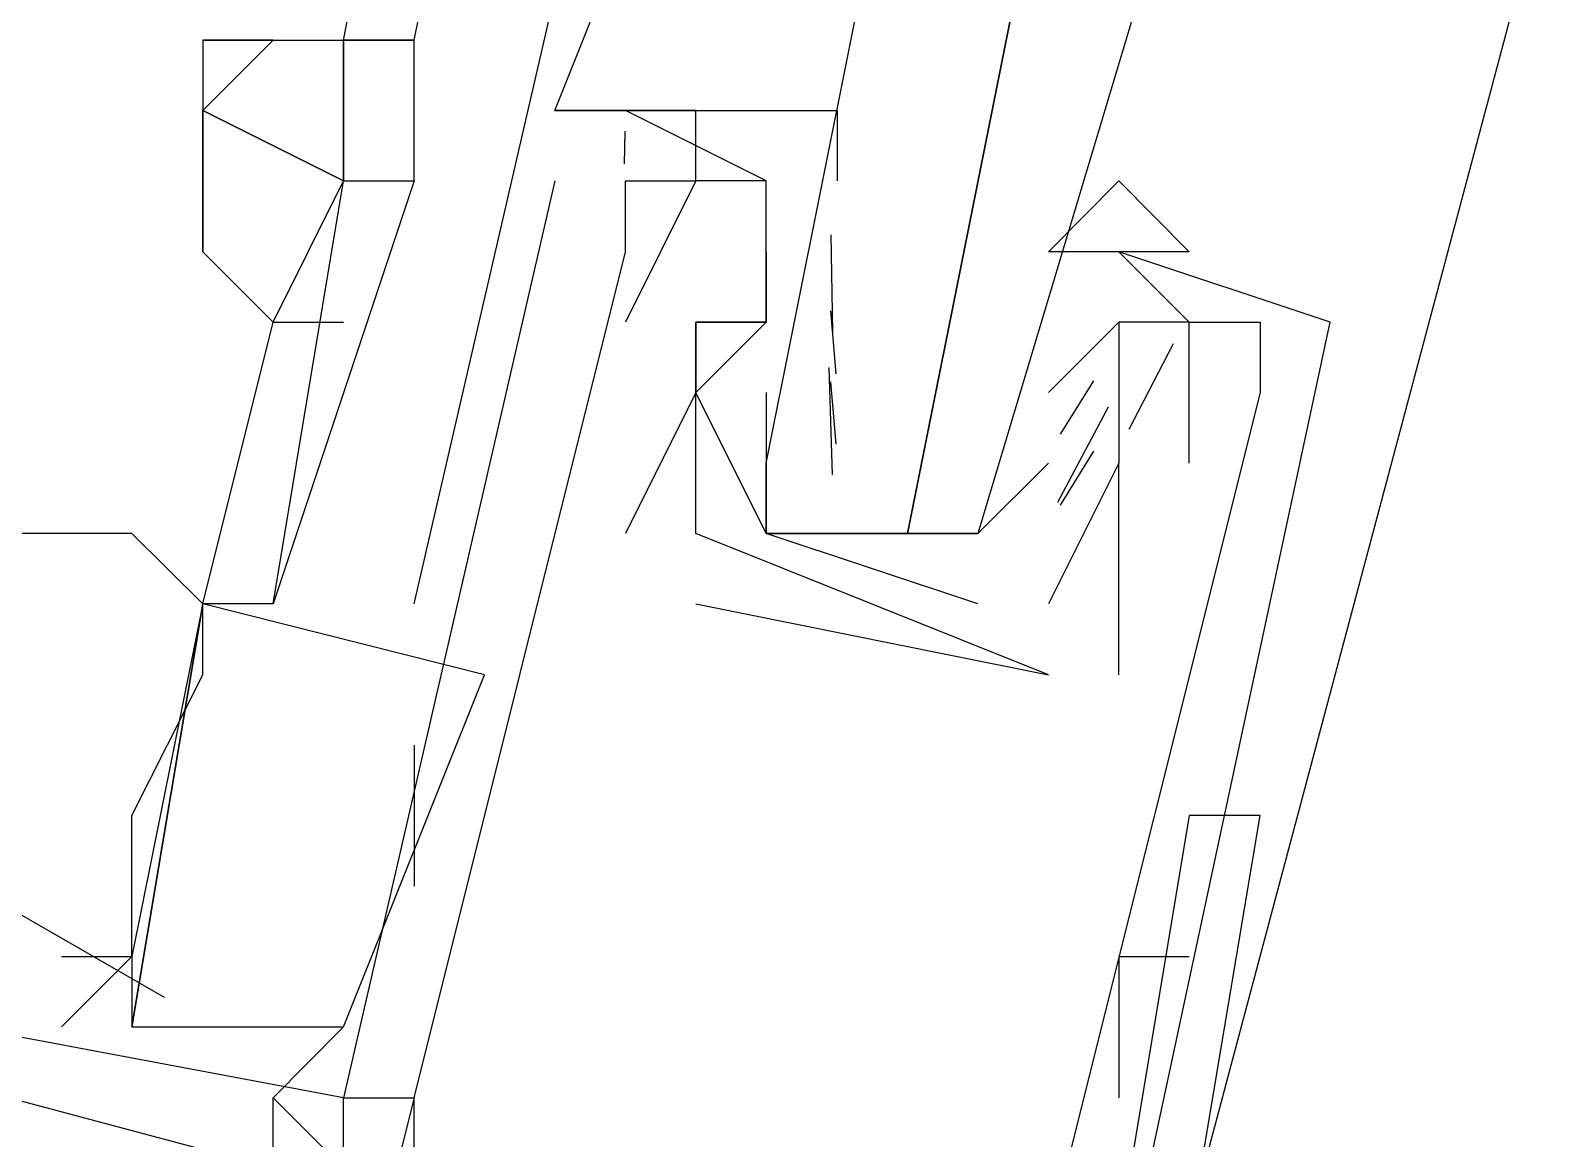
# Model space of a CAD drawing. Header units: feet. Extents: x -84 to 198, y -22 to 181.
# Drawn here: x 106.9941 to 107.28, y 33.7967 to 34.0063 of the extents above; entities that cross this region are included whole.
import ezdxf

# ---------------------------------------------------------------- set-up
doc = ezdxf.new("R2010")
doc.units = ezdxf.units.FT
doc.layers.add('A-LINEA', color=7, linetype='CONTINUOUS')

msp = doc.modelspace()

# ---------------------------------------------------------------- linework, layer by layer
at = {"layer": 'A-LINEA'}
for p, q in [((107.0533, 34.0044), (107.0667, 34.0711)), ((107.0667, 34.0044), (107.08, 34.0711)), ((107.0667, 33.8978), (107.1067, 34.0711)), ((107.28, 34.0311), (107.1733, 33.6311)), ((107.0267, 34.0044), (107.0267, 34.0044)), ((107.04, 34.0044), (107.04, 34.0044)), ((107.1333, 33.9778), (107.1067, 33.9911)), ((107.1067, 33.9911), (107.1067, 33.9911)), ((107.1065, 33.981), (107.1066, 33.9872)), ((107.1065, 33.981), (107.1066, 33.9872)), ((107.1065, 33.981), (107.1066, 33.9872)), ((107.0933, 33.9778), (107.0933, 33.9778)), ((107.1067, 33.9778), (107.1067, 33.9778)), ((107.1067, 33.9778), (107.1067, 33.9778)), ((107.12, 33.9778), (107.12, 33.9778)), ((107.1333, 33.9778), (107.1333, 33.9778)), ((107.1459, 33.9493), (107.1456, 33.9676)), ((107.1067, 33.9644), (107.1067, 33.9644)), ((107.1333, 33.9644), (107.1333, 33.9644)), ((107.1333, 33.9644), (107.1333, 33.9511)), ((107.2, 33.9644), (107.2, 33.9644)), ((107.1465, 33.9413), (107.1455, 33.9532)), ((107.0267, 33.8978), (107.04, 33.9511)), ((107.1067, 33.9511), (107.1067, 33.9511)), ((107.12, 33.9511), (107.12, 33.9511)), ((107.12, 33.9511), (107.12, 33.9511)), ((107.12, 33.9511), (107.12, 33.9511)), ((107.1333, 33.9511), (107.1333, 33.9511)), ((107.1467, 33.9511), (107.1467, 33.9511)), ((107.1867, 33.9378), (107.2, 33.9511)), ((107.2, 33.9511), (107.2, 33.9511)), ((107.2133, 33.9511), (107.2133, 33.9511)), ((107.2267, 33.9511), (107.2267, 33.9511)), ((107.24, 33.9511), (107.24, 33.9511)), ((107.2103, 33.947), (107.2019, 33.9308)), ((107.1458, 33.9222), (107.1452, 33.9425)), ((107.12, 33.9378), (107.1067, 33.9111)), ((107.12, 33.9378), (107.12, 33.9378)), ((107.12, 33.9378), (107.12, 33.9378)), ((107.1465, 33.928), (107.1455, 33.9398)), ((107.1867, 33.9378), (107.1867, 33.9378)), ((107.1952, 33.94), (107.1889, 33.9299)), ((107.2, 33.9378), (107.2, 33.9378)), ((107.2267, 33.9378), (107.2267, 33.9378)), ((107.198, 33.935), (107.1884, 33.917)), ((107.1952, 33.9267), (107.1889, 33.9165)), ((107.1333, 33.9244), (107.1333, 33.9244)), ((107.1867, 33.9244), (107.1867, 33.9244)), ((107.2, 33.9244), (107.2, 33.9244)), ((107.2, 33.9244), (107.2, 33.9244)), ((107.2133, 33.9244), (107.2133, 33.9244)), ((107.1067, 33.9111), (107.1067, 33.9111)), ((107.12, 33.9111), (107.12, 33.9111)), ((107.12, 33.9111), (107.12, 33.9111)), ((107.1467, 33.9111), (107.16, 33.9111)), ((107.1733, 33.9111), (107.1733, 33.9111)), ((107.0267, 33.8978), (107.0267, 33.8978)), ((107.04, 33.8978), (107.0267, 33.8978)), ((107.0267, 33.8978), (107.0267, 33.8978)), ((107.12, 33.8978), (107.1867, 33.8844)), ((107.12, 33.8978), (107.12, 33.8978)), ((107.1867, 33.8978), (107.1867, 33.8978)), ((107.1867, 33.8978), (107.1867, 33.8978)), ((107.0533, 33.8178), (107.08, 33.8844)), ((107.1867, 33.8844), (107.1867, 33.8844)), ((107.1867, 33.8844), (107.1867, 33.8844)), ((107.2, 33.8844), (107.2, 33.8844)), ((106.926, 33.8772), (107.0194, 33.8234)), ((107.0667, 33.8711), (107.0667, 33.8444)), ((107.2133, 33.8578), (107.2, 33.7778)), ((107.2133, 33.8578), (107.2, 33.7778)), ((107.2267, 33.8578), (107.2267, 33.8578)), ((107, 33.8178), (107.0133, 33.8311)), ((107.2, 33.8311), (107.2, 33.8044)), ((107.2, 33.8311), (107.2133, 33.8311)), ((107.04, 33.8044), (107.0533, 33.8178)), ((107.04, 33.8044), (107.04, 33.8044)), ((107.04, 33.8044), (107.04, 33.8044)), ((107.04, 33.8044), (107.04, 33.8044)), ((107.0533, 33.8044), (107.0533, 33.8044)), ((107.0533, 33.8044), (107.0533, 33.8044)), ((107.0533, 33.8044), (107.0533, 33.8044)), ((107.0533, 33.8044), (107.0533, 33.8044)), ((107.0667, 33.8044), (107.0667, 33.8044)), ((107.0667, 33.8044), (107.0667, 33.8044)), ((107.0667, 33.8044), (107.0667, 33.8044)), ((107.2, 33.8044), (107.2, 33.8044))]:
    msp.add_line(p, q, dxfattribs=at)
for points in [[(107.12, 33.9911), (107.12, 33.9911), (107.0933, 33.9911), (107.12, 34.0578)], [(107.2133, 34.0444), (107.1733, 33.9111), (107.16, 33.9111), (107.1867, 34.0444), (107.16, 33.9111), (107.1467, 33.9111), (107.1333, 33.9111), (107.1333, 33.9244), (107.16, 34.0578)], [(107.0267, 34.0044), (107.04, 34.0044), (107.0533, 34.0044), (107.0667, 34.0044), (107.0667, 34.0044)], [(107.0533, 33.9778), (107.0267, 33.9911), (107.04, 34.0044), (107.0533, 34.0044)], [(107.04, 34.0044), (107.0267, 34.0044), (107.0267, 33.9911), (107.0267, 33.9911), (107.0267, 33.9911), (107.0267, 33.9778)], [(107.0667, 33.9778), (107.0667, 34.0044), (107.0533, 34.0044), (107.0533, 34.0044), (107.0533, 33.9778), (107.0533, 34.0044)], [(107.0533, 34.0044), (107.0533, 34.0044), (107.0667, 34.0044), (107.0667, 34.0044)], [(107.0267, 33.9644), (107.0267, 33.9911), (107.0533, 33.9778)], [(107.0267, 33.9778), (107.0267, 33.9778), (107.0267, 33.9911)], [(107.1067, 33.9911), (107.0933, 33.9911), (107.1067, 33.9911), (107.12, 33.9911)], [(107.12, 33.9911), (107.12, 33.9911), (107.0933, 33.9911)], [(107.1067, 33.9911), (107.0933, 33.9911), (107.1067, 33.9911), (107.12, 33.9911)], [(107.12, 33.9911), (107.12, 33.9911), (107.0933, 33.9911)], [(107.1067, 33.9911), (107.0933, 33.9911), (107.1067, 33.9911), (107.12, 33.9911)], [(107.1733, 33.8978), (107.1333, 33.9111), (107.12, 33.9378), (107.1333, 33.9511), (107.12, 33.9511), (107.1333, 33.9511), (107.1333, 33.9644), (107.1333, 33.9778), (107.12, 33.9778), (107.12, 33.9911), (107.1467, 33.9911), (107.1467, 33.9778)], [(107.0267, 33.9778), (107.0267, 33.9644), (107.04, 33.9511), (107.0533, 33.9511)], [(107.04, 33.8978), (107.0533, 33.9778), (107.0667, 33.9778), (107.04, 33.8978)], [(107.04, 33.9511), (107.0533, 33.9778), (107.0533, 33.9778), (107.0533, 33.9778)], [(107.0933, 33.9778), (107.0533, 33.8044), (107.0667, 33.8044), (107.0533, 33.7511)], [(107.0667, 33.8044), (107.1067, 33.9644), (107.1067, 33.9778), (107.12, 33.9778), (107.1067, 33.9511)], [(107.2, 33.9644), (107.1867, 33.9644), (107.2, 33.9778), (107.2133, 33.9644), (107.2, 33.9644), (107.2133, 33.9511), (107.2, 33.9511), (107.2, 33.9378), (107.2, 33.9244), (107.1867, 33.8978)], [(107.1867, 33.8844), (107.12, 33.9111), (107.12, 33.9511), (107.12, 33.9378), (107.12, 33.9511), (107.1333, 33.9511), (107.1333, 33.9644), (107.1333, 33.9644)], [(107.1733, 33.7244), (107.1867, 33.7778), (107.2, 33.7644), (107.24, 33.9511), (107.2, 33.9644)], [(107.0267, 33.8978), (107.0133, 33.9111), (106.9867, 33.9111), (106.9733, 33.9111), (106.96, 33.9244), (106.9467, 33.9244), (106.9333, 33.9244), (106.9333, 33.9378), (106.92, 33.9378), (106.9067, 33.9378), (106.9067, 33.9511), (106.8933, 33.9511)], [(107, 33.8311), (107.0133, 33.8311), (107.0133, 33.8578), (107.0267, 33.8844), (107.0267, 33.8978), (107.0267, 33.8978), (107.04, 33.9511)], [(107.2133, 33.9244), (107.2133, 33.9511), (107.2267, 33.9511), (107.2267, 33.9378), (107.1867, 33.7778), (107.1733, 33.7511), (107.16, 33.7511), (107.1467, 33.7511), (107.0933, 33.7644), (107.0667, 33.7644), (107.0667, 33.7778), (107.0667, 33.8044)], [(107.1333, 33.9378), (107.1333, 33.9111), (107.1733, 33.9111), (107.1867, 33.9244)], [(107.2, 33.9378), (107.2, 33.9244), (107.1867, 33.8978)], [(107.2, 33.8844), (107.2, 33.9244), (107.2, 33.9244)], [(107.08, 33.8844), (107.0267, 33.8978), (107.0133, 33.8178), (107.0533, 33.8178)], [(107.0267, 33.8978), (107.0267, 33.8978), (107.0133, 33.8311), (107.0133, 33.8178), (107.0267, 33.8978), (107.0267, 33.8978), (107.0267, 33.8978)], [(107.2, 33.7778), (107.2133, 33.7778), (107.2267, 33.8578), (107.2133, 33.8578)], [(106.8933, 33.7111), (106.8933, 33.6978), (106.8133, 33.7244), (106.84, 33.8444), (107.04, 33.7911), (107.0267, 33.7778)], [(106.8933, 33.7111), (106.8933, 33.6978), (106.8133, 33.7244), (106.84, 33.8444), (107.04, 33.7911), (107.0267, 33.7778)], [(106.8933, 33.7111), (106.8933, 33.6978), (106.8133, 33.7244), (106.84, 33.8444), (107.04, 33.7911), (107.0267, 33.7778)], [(107.1333, 33.6578), (107.1467, 33.6844), (107.1333, 33.6844), (107.1067, 33.6844), (107.08, 33.6978), (107.0533, 33.6978), (107.0533, 33.6711), (107.0133, 33.6711), (107.0267, 33.7644), (107.04, 33.7644), (107.04, 33.7778), (107.04, 33.8044), (107.0533, 33.7911), (107.0533, 33.8044), (106.84, 33.8444)], [(107.1333, 33.6578), (107.1467, 33.6844), (107.1333, 33.6844), (107.1067, 33.6844), (107.08, 33.6978), (107.0533, 33.6978), (107.0533, 33.6711), (107.0133, 33.6711), (107.0267, 33.7644), (107.04, 33.7644), (107.04, 33.7778), (107.04, 33.8044), (107.0533, 33.7911), (107.0533, 33.8044), (106.84, 33.8444)], [(107.1333, 33.6578), (107.1467, 33.6844), (107.1333, 33.6844), (107.1067, 33.6844), (107.08, 33.6978), (107.0533, 33.6978), (107.0533, 33.6711), (107.0133, 33.6711), (107.0267, 33.7644), (107.04, 33.7644), (107.04, 33.7778), (107.04, 33.8044), (107.0533, 33.7911), (107.0533, 33.8044), (106.84, 33.8444)], [(107.0533, 33.7911), (107.0533, 33.7911), (107.04, 33.7778), (107.04, 33.7778), (107.04, 33.8044), (107.0533, 33.7911)], [(107.0533, 33.7911), (107.0533, 33.7911), (107.04, 33.7778), (107.04, 33.7778), (107.04, 33.8044), (107.0533, 33.7911)], [(107.0533, 33.7911), (107.0533, 33.7911), (107.04, 33.7778), (107.04, 33.7778), (107.04, 33.8044), (107.0533, 33.7911)]]:
    msp.add_lwpolyline(points, dxfattribs=at)

doc.saveas('drawing.dxf')
